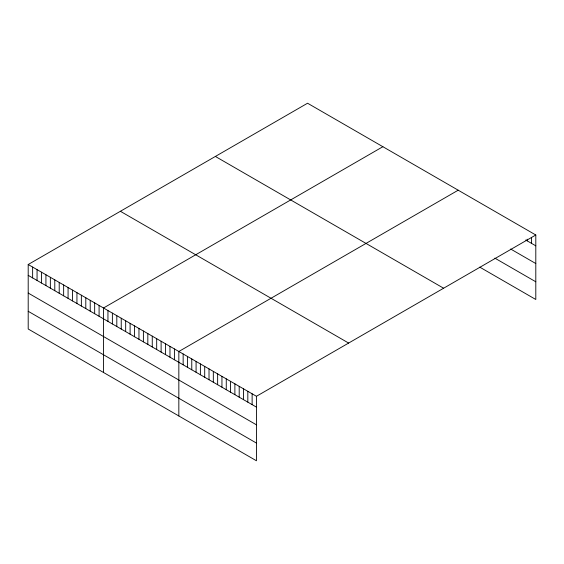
<?xml version="1.0" encoding="UTF-8"?>
<svg xmlns="http://www.w3.org/2000/svg" width="564" height="564" viewBox="0 0 564 564"><rect width="100%" height="100%" fill="white"/><g stroke="black" fill="none" stroke-linecap="round" stroke-linejoin="round"><path stroke-width="0.85" d="M535.8 234.998L256.444 396.288L256.444 460.774L28.2 329.002L28.2 264.509L307.556 103.226L535.8 234.998L535.8 299.491L479.752 267.132M382.878 146.71L103.522 307.993L103.522 372.487M458.201 190.195L178.837 351.485L178.837 415.971M525.74 240.024L535.8 245.833M510.653 249.02L535.8 263.543M494.847 258.136L535.8 281.781M215.37 156.447L443.614 288.225M120.386 211.288L348.63 343.06M28.2 264.509L256.444 396.288M28.2 275.345L256.444 407.123M28.2 293.054L256.444 424.826M28.2 311.293L256.444 443.071M531.485 237.507L531.485 243.345M527.178 239.185L527.178 240.856M252.129 393.799L252.129 404.628M247.822 391.303L247.822 402.139M243.507 388.815L243.507 399.65M239.199 386.326L239.199 397.162M234.885 383.837L234.885 394.673M230.57 381.349L230.57 392.184M226.263 378.86L226.263 389.696M221.948 376.371L221.948 387.207M217.641 373.883L217.641 384.719M213.326 371.394L213.326 382.23M209.018 368.905L209.018 379.741M204.704 366.417L204.704 377.253M200.396 363.928L200.396 374.764M196.082 361.439L196.082 372.275M191.774 358.951L191.774 369.787M187.459 356.462L187.459 367.298M183.152 353.973L183.152 364.809M174.41 348.926L174.41 359.762M169.975 346.366L169.975 357.202M165.548 343.807L165.548 354.643M161.114 341.248L161.114 352.084M156.686 338.689L156.686 349.525M152.259 336.137L152.259 346.973M147.824 333.578L147.824 344.414M143.397 331.019L143.397 341.854M138.963 328.459L138.963 339.295M134.535 325.9L134.535 336.736M130.101 323.341L130.101 334.177M125.673 320.789L125.673 331.625M121.239 318.23L121.239 329.066M116.811 315.671L116.811 326.507M112.384 313.112L112.384 323.947M107.95 310.553L107.95 321.388M99.088 305.441L99.088 316.277M94.66 302.882L94.66 313.718M90.226 300.323L90.226 311.159M85.799 297.764L85.799 308.6M81.364 295.205L81.364 306.041M76.937 292.646L76.937 303.481M72.502 290.093L72.502 300.929M68.075 287.534L68.075 298.37M63.647 284.975L63.647 295.811M59.213 282.416L59.213 293.252M54.786 279.857L54.786 290.693M50.351 277.298L50.351 288.133M45.924 274.746L45.924 285.581M41.489 272.186L41.489 283.022M37.062 269.627L37.062 280.463M32.627 267.068L32.627 277.904"/></g></svg>
